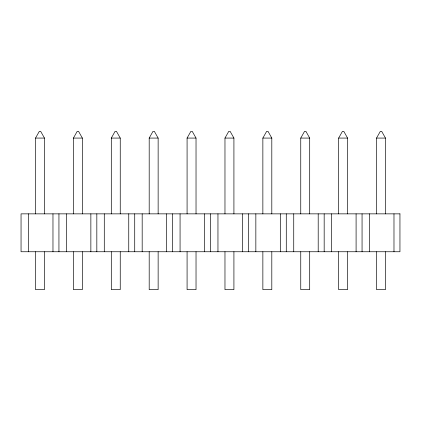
<?xml version="1.0" encoding="UTF-8"?>
<svg xmlns="http://www.w3.org/2000/svg" width="421" height="421" viewBox="0 0 421 421"><rect width="100%" height="100%" fill="white"/><g stroke="black" fill="none" stroke-linecap="round" stroke-linejoin="round"><path stroke-width="0.63" d="M35.522 213.857L35.522 138.077L39.311 131.363L40.679 131.363L44.468 138.077L44.468 213.857M73.412 213.857L73.412 138.077L77.201 131.363L78.569 131.363L82.358 138.077L82.358 213.857M111.302 213.857L111.302 138.077L115.091 131.363L116.459 131.363L120.248 138.077L120.248 213.857M149.192 213.857L149.192 138.077L152.981 131.363L154.349 131.363L158.138 138.077L158.138 213.857M187.082 213.857L187.082 138.077L190.871 131.363L192.239 131.363L196.028 138.077L196.028 213.857M224.972 213.857L224.972 138.077L228.761 131.363L230.129 131.363L233.918 138.077L233.918 213.857M262.862 213.857L262.862 138.077L266.651 131.363L268.019 131.363L271.808 138.077L271.808 213.857M300.752 213.857L300.752 138.077L304.541 131.363L305.909 131.363L309.698 138.077L309.698 213.857M338.642 213.857L338.642 138.077L342.431 131.363L343.799 131.363L347.588 138.077L347.588 213.857M376.532 213.857L376.532 138.077L380.321 131.363L381.689 131.363L385.478 138.077L385.478 213.857M35.522 138.077L44.468 138.077M73.412 138.077L82.358 138.077M111.302 138.077L120.248 138.077M149.192 138.077L158.138 138.077M187.082 138.077L196.028 138.077M224.972 138.077L233.918 138.077M262.862 138.077L271.808 138.077M300.752 138.077L309.698 138.077M338.642 138.077L347.588 138.077M376.532 138.077L385.478 138.077M393.982 213.857L393.982 251.747M385.478 251.747L385.478 289.637L376.532 289.637L376.532 251.747M369.517 213.857L369.517 251.747M362.06 213.857L362.06 251.747M356.092 213.857L356.092 251.747M347.588 251.747L347.588 289.637L338.642 289.637L338.642 251.747M331.627 213.857L331.627 251.747M324.17 213.857L324.17 251.747M318.202 213.857L318.202 251.747M309.698 251.747L309.698 289.637L300.752 289.637L300.752 251.747M293.737 213.857L293.737 251.747M286.28 213.857L286.28 251.747M280.312 213.857L280.312 251.747M271.808 251.747L271.808 289.637L262.862 289.637L262.862 251.747M255.847 213.857L255.847 251.747M248.39 213.857L248.39 251.747M242.422 213.857L242.422 251.747M233.918 251.747L233.918 289.637L224.972 289.637L224.972 251.747M217.957 213.857L217.957 251.747M210.5 213.857L210.5 251.747M204.532 213.857L204.532 251.747M196.028 251.747L196.028 289.637L187.082 289.637L187.082 251.747M180.067 213.857L180.067 251.747M172.61 213.857L172.61 251.747M166.642 213.857L166.642 251.747M158.138 251.747L158.138 289.637L149.192 289.637L149.192 251.747M142.177 213.857L142.177 251.747M134.72 213.857L134.72 251.747M128.752 213.857L128.752 251.747M120.248 251.747L120.248 289.637L111.302 289.637L111.302 251.747M104.287 213.857L104.287 251.747M96.83 213.857L96.83 251.747M90.862 213.857L90.862 251.747M82.358 251.747L82.358 289.637L73.412 289.637L73.412 251.747M66.397 213.857L66.397 251.747M58.94 213.857L58.94 251.747M52.972 213.857L52.972 251.747M44.468 251.747L44.468 289.637L35.522 289.637L35.522 251.747M28.507 213.857L28.507 251.747M399.95 213.857L21.05 213.857L21.05 251.747L399.95 251.747L399.95 213.857"/></g></svg>
